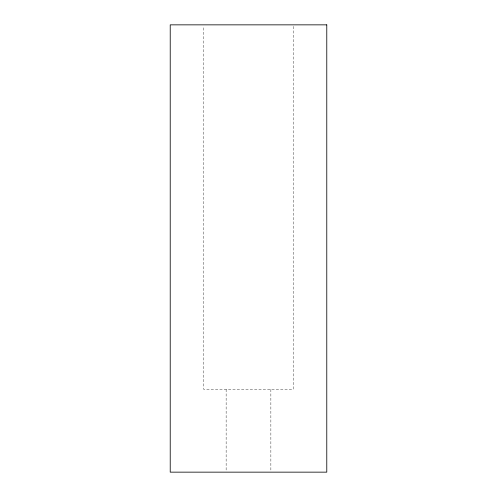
<?xml version="1.0" encoding="UTF-8"?>
<svg xmlns="http://www.w3.org/2000/svg" width="497" height="497" viewBox="0 0 497 497"><rect width="100%" height="100%" fill="white"/><g stroke="black" fill="none" stroke-linecap="round" stroke-linejoin="round"><path stroke-width="0.37" stroke-dasharray="2.48 1.86" d="M293.23 26.403L293.23 389.399L203.77 389.399L203.77 26.403M270.865 389.399L270.865 470.603M226.135 389.399L226.135 470.603"/><path stroke-width="0.75" d="M326.777 24.85L170.222 24.85L170.222 472.15L326.777 472.15L326.777 24.85"/></g></svg>
